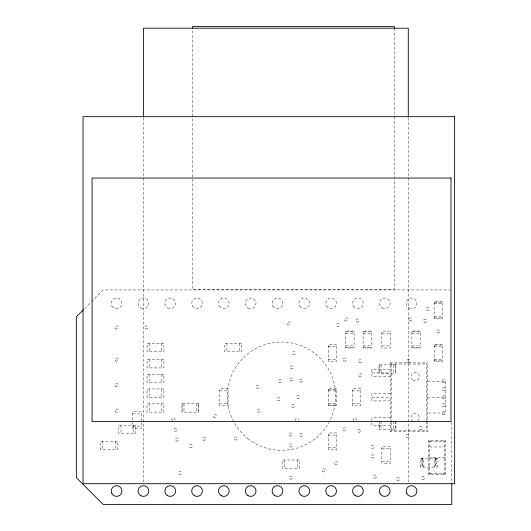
<?xml version="1.0" encoding="UTF-8"?>
<svg xmlns="http://www.w3.org/2000/svg" width="531" height="531" viewBox="0 0 531 531"><rect width="100%" height="100%" fill="white"/><g stroke="black" fill="none" stroke-linecap="round" stroke-linejoin="round"><path stroke-width="0.4" stroke-dasharray="2.65 1.99" d="M84.535 308.597L90.947 302.185M91.531 301.601L103.193 289.939L450.109 289.939M426.207 420.419L426.207 364.02L427.342 362.885L390.391 362.885L390.391 431.504L427.342 431.504L427.342 362.885M390.391 431.504L391.526 430.369L426.207 430.369L427.342 431.504M445.463 474.415L444.407 473.36L444.407 441.692L445.463 440.637L428.577 440.637L428.577 474.415L445.463 474.415L445.463 440.637M428.577 474.415L429.632 473.36L429.632 441.692L428.577 440.637M434.139 302.132L442.582 302.132M434.139 303.719L442.582 303.719M434.139 316.383L442.582 316.383M434.139 317.969L442.582 317.969M345.654 331.629L354.097 331.629M363.085 331.629L371.527 331.629M411.883 331.629L420.333 331.629M345.654 333.216L354.097 333.216M363.085 333.216L371.527 333.216M381.849 333.216L390.298 333.216M411.883 333.216L420.333 333.216M434.139 345.037L442.582 345.037M345.654 345.88L354.097 345.88M363.085 345.88L371.527 345.88M381.849 345.88L390.298 345.88M411.883 345.88L420.333 345.88M328.224 346.617L336.667 346.617M434.139 346.617L442.582 346.617M345.654 347.466L354.097 347.466M363.085 347.466L371.527 347.466M411.883 347.466L420.333 347.466M328.224 359.288L336.667 359.288M434.139 359.288L442.582 359.288M434.139 360.868L442.582 360.868M390.391 362.885L391.526 364.02L426.207 364.02M390.391 369.218L371.919 369.218L371.919 376.612L390.391 376.612M371.919 372.915L390.391 372.915M427.342 381.384L445.814 381.384L445.814 413.012L427.342 413.012M328.224 389.276L336.667 389.276M219.628 390.862L228.071 390.862M328.224 390.862L336.667 390.862M352.358 390.862L360.801 390.862M390.391 393.498L371.919 393.498L371.919 400.892L390.391 400.892M371.919 397.195L390.391 397.195M427.342 397.195L445.814 397.195M219.628 403.527L228.071 403.527M328.224 403.527L336.667 403.527M352.358 403.527L360.801 403.527M328.224 405.113L336.667 405.113M132.75 413.914L141.193 413.914M390.391 417.784L371.919 417.784L371.919 425.172L390.391 425.172M132.75 426.585L141.193 426.585M328.224 435.101L336.667 435.101M429.632 441.692L444.407 441.692M429.632 446.963L444.407 446.963M328.224 447.772L336.667 447.772M381.849 448.509L390.298 448.509M428.577 457.53L445.463 457.53M420.532 458.93L423.811 458.93L423.811 466.849L420.532 466.849M437.418 458.93L434.139 458.93L434.139 466.849L437.418 466.849M381.849 461.18L390.298 461.18M429.632 473.36L444.407 473.36M451.768 422.457L451.768 482.918M443.352 440.637L443.352 441.692M443.352 473.36L443.352 474.415M437.02 440.637L437.02 441.692M437.02 473.36L437.02 474.415M435.951 458.665L435.951 467.114M435.221 458.665L435.221 467.114M430.687 440.637L430.687 441.692M430.687 473.36L430.687 474.415M426.207 421.249L426.207 430.369M422.729 458.665L422.729 467.114M421.999 458.665L421.999 467.114M408.293 117.67L408.293 482.175M395.86 421.129L395.86 429.572L378.968 429.572L378.968 421.129M395.329 364.817L395.329 373.266M395.329 421.129L395.329 429.572M394.274 28.209L394.274 289.534L192.687 289.534L192.687 29.039M393.75 364.817L393.75 373.266M393.75 421.129L393.75 429.572M391.526 364.02L391.526 422.079M391.526 422.908L391.526 430.369M381.079 364.817L381.079 373.266M381.079 421.129L381.079 429.572M379.499 364.817L379.499 373.266M379.499 421.129L379.499 429.572M297.221 460.005L297.221 468.455M284.55 460.005L284.55 468.455M239.567 343.371L239.567 351.814M226.903 343.371L226.903 351.814M198.255 403.699L198.255 412.142M196.669 403.699L196.669 412.142M183.998 403.699L183.998 412.142M182.418 403.699L182.418 412.142M161.809 343.371L161.809 351.814M161.809 359.454L161.809 367.903M161.809 374.202L161.809 382.652M161.809 388.951L161.809 397.394M161.809 403.699L161.809 412.142M149.145 343.371L149.145 351.814M149.145 359.454L149.145 367.903M149.145 374.202L149.145 382.652M149.145 388.951L149.145 397.394M149.145 403.699L149.145 412.142M143.416 117.67L143.416 482.175M133.659 425.152L133.659 433.595M120.988 425.152L120.988 433.595M115.426 441.234L115.426 449.684M102.755 441.234L102.755 449.684M413.025 421.435A4.221 4.221 0 0 1 411.751 415.255A4.221 4.221 0 0 1 418.036 414.711A4.221 4.221 0 0 1 417.844 421.023M172.655 420.817A1.586 1.586 0 0 1 172.23 418.428A1.586 1.586 0 0 1 174.659 418.428A1.586 1.586 0 0 1 174.234 420.817M353.911 420.817A1.586 1.586 0 0 1 353.487 418.428A1.586 1.586 0 0 1 355.916 418.428A1.586 1.586 0 0 1 355.491 420.817M295.681 420.512A1.586 1.586 0 0 1 297.048 418.143A1.586 1.586 0 0 1 298.422 420.512M442.582 301.608L434.139 301.608L434.139 318.494L442.582 318.494L442.582 301.608M354.097 331.098L345.654 331.098L345.654 347.991L354.097 347.991L354.097 331.098M371.527 331.098L363.085 331.098L363.085 347.991L371.527 347.991L371.527 331.098M390.298 331.098L381.849 331.098L381.849 347.991L390.298 347.991L390.298 331.098M420.333 331.098L411.883 331.098L411.883 347.991L420.333 347.991L420.333 331.098M163.92 343.371L147.034 343.371L147.034 351.814L163.92 351.814L163.92 343.371M241.685 343.371L224.792 343.371L224.792 351.814L241.685 351.814L241.685 343.371M336.667 344.506L328.224 344.506L328.224 361.399L336.667 361.399L336.667 344.506M442.582 344.506L434.139 344.506L434.139 361.399L442.582 361.399L442.582 344.506M163.92 359.454L147.034 359.454L147.034 367.903L163.92 367.903L163.92 359.454M395.86 364.817L378.968 364.817L378.968 373.266L395.86 373.266L395.86 364.817M163.92 374.202L147.034 374.202L147.034 382.652L163.92 382.652L163.92 374.202M228.071 388.752L219.628 388.752L219.628 405.638L228.071 405.638L228.071 388.752M336.667 388.752L328.224 388.752L328.224 405.638L336.667 405.638L336.667 388.752M360.801 388.752L352.358 388.752L352.358 405.638L360.801 405.638L360.801 388.752M163.92 388.951L147.034 388.951L147.034 397.394L163.92 397.394L163.92 388.951M163.92 403.699L147.034 403.699L147.034 412.142L163.92 412.142L163.92 403.699M198.78 403.699L181.887 403.699L181.887 412.142L198.78 412.142L198.78 403.699M141.193 411.804L132.75 411.804L132.75 428.696L141.193 428.696L141.193 411.804M135.77 425.152L118.878 425.152L118.878 433.595L135.77 433.595L135.77 425.152M336.667 432.991L328.224 432.991L328.224 449.883L336.667 449.883L336.667 432.991M117.537 441.234L100.644 441.234L100.644 449.684L117.537 449.684L117.537 441.234M390.298 446.398L381.849 446.398L381.849 463.291L390.298 463.291L390.298 446.398M437.418 458.665L420.532 458.665L420.532 461.306A1.978 1.978 0 0 1 420.532 464.472L420.532 467.114L437.418 467.114L437.418 464.472A1.978 1.978 0 0 1 437.418 461.306L437.418 458.665M299.331 460.005L282.439 460.005L282.439 468.455L299.331 468.455L299.331 460.005M413.025 380.269A4.221 4.221 0 0 0 419.357 376.612A4.221 4.221 0 0 0 413.025 372.954A4.221 4.221 0 0 0 413.025 380.269M289.833 435.845A1.586 1.586 0 0 0 292.203 434.471A1.586 1.586 0 0 0 289.833 433.097A1.586 1.586 0 0 0 289.833 435.845M290.092 446.83A1.586 1.586 0 0 0 292.468 445.463A1.586 1.586 0 0 0 290.092 444.089A1.586 1.586 0 0 0 290.092 446.83M257.92 411.976A1.586 1.586 0 0 0 260.296 410.602A1.586 1.586 0 0 0 257.92 409.228A1.586 1.586 0 0 0 257.92 411.976M190.085 447.367A1.586 1.586 0 0 0 192.454 446A1.586 1.586 0 0 0 190.085 444.626A1.586 1.586 0 0 0 190.085 447.367M287.371 324.249A1.586 1.586 0 0 0 290.112 324.249A1.586 1.586 0 0 0 288.745 321.872A1.586 1.586 0 0 0 287.371 324.249M358.963 376.001A1.586 1.586 0 0 0 361.711 376.001A1.586 1.586 0 0 0 360.337 373.625A1.586 1.586 0 0 0 358.963 376.001M356.586 321.886A1.586 1.586 0 0 0 358.963 320.512A1.586 1.586 0 0 0 356.586 319.144A1.586 1.586 0 0 0 356.586 321.886M409.414 320.81A1.586 1.586 0 0 0 411.79 319.436A1.586 1.586 0 0 0 409.414 318.062A1.586 1.586 0 0 0 409.414 320.81M343.657 360.987A1.586 1.586 0 0 0 346.033 359.613A1.586 1.586 0 0 0 343.657 358.246A1.586 1.586 0 0 0 343.657 360.987M279.366 382.479A1.586 1.586 0 0 0 281.742 381.105A1.586 1.586 0 0 0 279.366 379.738A1.586 1.586 0 0 0 279.366 382.479M145.567 328.848A1.586 1.586 0 0 0 147.937 327.481A1.586 1.586 0 0 0 145.567 326.107A1.586 1.586 0 0 0 145.567 328.848M290.092 479.008A1.586 1.586 0 0 0 292.468 477.635A1.586 1.586 0 0 0 290.092 476.267A1.586 1.586 0 0 0 290.092 479.008M213.635 416.755A1.586 1.586 0 0 0 216.376 416.755A1.586 1.586 0 0 0 215.009 414.379A1.586 1.586 0 0 0 213.635 416.755M115.227 328.271A1.586 1.586 0 0 0 117.968 328.271A1.586 1.586 0 0 0 116.594 325.895A1.586 1.586 0 0 0 115.227 328.271M115.227 360.449A1.586 1.586 0 0 0 117.968 360.449A1.586 1.586 0 0 0 116.594 358.073A1.586 1.586 0 0 0 115.227 360.449M115.227 385.924A1.586 1.586 0 0 0 117.968 385.924A1.586 1.586 0 0 0 116.594 383.548A1.586 1.586 0 0 0 115.227 385.924M115.227 411.392A1.586 1.586 0 0 0 117.968 411.392A1.586 1.586 0 0 0 116.594 409.016A1.586 1.586 0 0 0 115.227 411.392M234.861 439.867A1.586 1.586 0 0 0 237.238 438.493A1.586 1.586 0 0 0 234.861 437.119A1.586 1.586 0 0 0 234.861 439.867M179.08 474.448A1.586 1.586 0 0 0 181.456 473.075A1.586 1.586 0 0 0 179.08 471.707A1.586 1.586 0 0 0 179.08 474.448M300.28 436.104A1.586 1.586 0 0 0 302.657 434.736A1.586 1.586 0 0 0 300.28 433.362A1.586 1.586 0 0 0 300.28 436.104M343.457 430.741A1.586 1.586 0 0 0 345.834 429.373A1.586 1.586 0 0 0 343.457 427.999A1.586 1.586 0 0 0 343.457 430.741M397.347 480.349A1.586 1.586 0 0 0 399.724 478.975A1.586 1.586 0 0 0 397.347 477.608A1.586 1.586 0 0 0 397.347 480.349M359.268 362.633A1.586 1.586 0 0 0 361.644 361.259A1.586 1.586 0 0 0 359.268 359.892A1.586 1.586 0 0 0 359.268 362.633M407.536 362.368A1.586 1.586 0 0 0 409.912 361A1.586 1.586 0 0 0 407.536 359.626A1.586 1.586 0 0 0 407.536 362.368M426.844 310.084A1.586 1.586 0 0 0 429.221 308.71A1.586 1.586 0 0 0 426.844 307.336A1.586 1.586 0 0 0 426.844 310.084M442.934 382.479A1.586 1.586 0 0 0 445.31 381.105A1.586 1.586 0 0 0 442.934 379.738A1.586 1.586 0 0 0 442.934 382.479M442.934 414.658A1.586 1.586 0 0 0 445.31 413.284A1.586 1.586 0 0 0 442.934 411.91A1.586 1.586 0 0 0 442.934 414.658M442.934 406.613A1.586 1.586 0 0 0 445.31 405.239A1.586 1.586 0 0 0 442.934 403.865A1.586 1.586 0 0 0 442.934 406.613M442.934 398.569A1.586 1.586 0 0 0 445.31 397.195A1.586 1.586 0 0 0 442.934 395.827A1.586 1.586 0 0 0 442.934 398.569M442.934 390.524A1.586 1.586 0 0 0 445.31 389.15A1.586 1.586 0 0 0 442.934 387.783A1.586 1.586 0 0 0 442.934 390.524M374.295 477.933A1.586 1.586 0 0 0 376.665 476.559A1.586 1.586 0 0 0 374.295 475.185A1.586 1.586 0 0 0 374.295 477.933M358.471 432.081A1.586 1.586 0 0 0 360.841 430.714A1.586 1.586 0 0 0 358.471 429.34A1.586 1.586 0 0 0 358.471 432.081M371.873 448.171A1.586 1.586 0 0 0 374.249 446.803A1.586 1.586 0 0 0 371.873 445.429A1.586 1.586 0 0 0 371.873 448.171M371.873 457.822A1.586 1.586 0 0 0 374.249 456.448A1.586 1.586 0 0 0 371.873 455.08A1.586 1.586 0 0 0 371.873 457.822M424.163 322.151A1.586 1.586 0 0 0 426.539 320.777A1.586 1.586 0 0 0 424.163 319.403A1.586 1.586 0 0 0 424.163 322.151M406.733 437.444A1.586 1.586 0 0 0 409.109 436.077A1.586 1.586 0 0 0 406.733 434.703A1.586 1.586 0 0 0 406.733 437.444M293.039 354.569A1.586 1.586 0 0 0 295.415 353.195A1.586 1.586 0 0 0 293.039 351.827A1.586 1.586 0 0 0 293.039 354.569M337.285 326.432A1.586 1.586 0 0 0 339.654 325.065A1.586 1.586 0 0 0 337.285 323.691A1.586 1.586 0 0 0 337.285 326.432M203.486 440.126A1.586 1.586 0 0 0 205.862 438.759A1.586 1.586 0 0 0 203.486 437.385A1.586 1.586 0 0 0 203.486 440.126M176.139 440.929A1.586 1.586 0 0 0 178.509 439.562A1.586 1.586 0 0 0 176.139 438.188A1.586 1.586 0 0 0 176.139 440.929M277.766 400.447A1.586 1.586 0 0 0 280.142 399.073A1.586 1.586 0 0 0 277.766 397.706A1.586 1.586 0 0 0 277.766 400.447M174.799 431.006A1.586 1.586 0 0 0 177.168 429.639A1.586 1.586 0 0 0 174.799 428.265A1.586 1.586 0 0 0 174.799 431.006M300.28 381.942A1.586 1.586 0 0 0 302.657 380.568A1.586 1.586 0 0 0 300.28 379.2A1.586 1.586 0 0 0 300.28 381.942M290.895 368.806A1.586 1.586 0 0 0 293.271 367.439A1.586 1.586 0 0 0 290.895 366.065A1.586 1.586 0 0 0 290.895 368.806M344.745 320.226A1.586 1.586 0 0 0 347.486 320.226A1.586 1.586 0 0 0 346.119 317.85A1.586 1.586 0 0 0 344.745 320.226M334.835 463.941A1.586 1.586 0 0 0 337.577 463.941A1.586 1.586 0 0 0 336.203 461.572A1.586 1.586 0 0 0 334.835 463.941M322.496 471.189A1.586 1.586 0 0 0 325.237 471.189A1.586 1.586 0 0 0 323.864 468.813A1.586 1.586 0 0 0 322.496 471.189M420.14 429.4A1.586 1.586 0 0 0 422.517 428.032A1.586 1.586 0 0 0 420.14 426.658A1.586 1.586 0 0 0 420.14 429.4M437.571 332.871A1.586 1.586 0 0 0 439.947 331.503A1.586 1.586 0 0 0 437.571 330.129A1.586 1.586 0 0 0 437.571 332.871M290.357 380.873A1.586 1.586 0 0 0 292.734 379.506A1.586 1.586 0 0 0 290.357 378.132A1.586 1.586 0 0 0 290.357 380.873M422.284 479.274A1.586 1.586 0 0 0 424.661 477.9A1.586 1.586 0 0 0 422.284 476.526A1.586 1.586 0 0 0 422.284 479.274M292.236 407.151A1.586 1.586 0 0 0 294.612 405.777A1.586 1.586 0 0 0 292.236 404.41A1.586 1.586 0 0 0 292.236 407.151M256.838 388.108A1.586 1.586 0 0 0 259.214 386.734A1.586 1.586 0 0 0 256.838 385.36A1.586 1.586 0 0 0 256.838 388.108M297.333 398.303A1.586 1.586 0 0 0 299.71 396.929A1.586 1.586 0 0 0 297.333 395.562A1.586 1.586 0 0 0 297.333 398.303M408.863 307.993A5.363 5.363 0 0 0 416.908 303.347A5.363 5.363 0 0 0 408.863 298.701A5.363 5.363 0 0 0 408.863 307.993M382.054 307.993A5.363 5.363 0 0 0 390.099 303.347A5.363 5.363 0 0 0 382.054 298.701A5.363 5.363 0 0 0 382.054 307.993M353.274 306.029A5.363 5.363 0 0 0 362.567 306.029A5.363 5.363 0 0 0 357.921 297.984A5.363 5.363 0 0 0 353.274 306.029M326.459 306.029A5.363 5.363 0 0 0 335.751 306.029A5.363 5.363 0 0 0 331.105 297.984A5.363 5.363 0 0 0 326.459 306.029M299.65 306.029A5.363 5.363 0 0 0 308.936 306.029A5.363 5.363 0 0 0 304.29 297.984A5.363 5.363 0 0 0 299.65 306.029M272.834 306.029A5.363 5.363 0 0 0 282.12 306.029A5.363 5.363 0 0 0 277.481 297.984A5.363 5.363 0 0 0 272.834 306.029M247.984 307.993A5.363 5.363 0 0 0 256.028 303.347A5.363 5.363 0 0 0 247.984 298.701A5.363 5.363 0 0 0 247.984 307.993M219.21 306.029A5.363 5.363 0 0 0 228.496 306.029A5.363 5.363 0 0 0 223.85 297.984A5.363 5.363 0 0 0 219.21 306.029M192.395 306.029A5.363 5.363 0 0 0 201.68 306.029A5.363 5.363 0 0 0 197.041 297.984A5.363 5.363 0 0 0 192.395 306.029M167.544 307.993A5.363 5.363 0 0 0 175.588 303.347A5.363 5.363 0 0 0 167.544 298.701A5.363 5.363 0 0 0 167.544 307.993M140.728 307.993A5.363 5.363 0 0 0 148.773 303.347A5.363 5.363 0 0 0 140.728 298.701A5.363 5.363 0 0 0 140.728 307.993M111.955 306.029A5.363 5.363 0 0 0 121.241 306.029A5.363 5.363 0 0 0 116.594 297.984A5.363 5.363 0 0 0 111.955 306.029M247.824 438.586A54.169 54.169 0 0 0 335.107 404.184A54.169 54.169 0 0 0 261.67 345.794A54.169 54.169 0 0 0 247.824 438.586"/><path stroke-width="0.8" d="M83.374 309.759L76.378 316.755L76.378 477.635L103.193 504.45L451.768 504.45L451.768 483.748M408.293 116.847L408.293 28.203L143.416 28.203L143.416 116.847M394.274 28.209L394.274 26.55L192.687 26.55L192.687 28.209M454.622 116.667L83.035 116.667L83.035 483.708L454.622 483.708L454.622 116.667M451.005 178.038L92.075 178.038L92.075 421.568L451.005 421.568L451.005 178.038M406.905 493.724A5.363 5.363 0 0 0 416.191 493.724A5.363 5.363 0 0 0 411.545 485.679A5.363 5.363 0 0 0 406.905 493.724M380.09 493.724A5.363 5.363 0 0 0 389.376 493.724A5.363 5.363 0 0 0 384.736 485.679A5.363 5.363 0 0 0 380.09 493.724M355.239 495.688A5.363 5.363 0 0 0 363.284 491.042A5.363 5.363 0 0 0 355.239 486.396A5.363 5.363 0 0 0 355.239 495.688M328.423 495.688A5.363 5.363 0 0 0 336.468 491.042A5.363 5.363 0 0 0 328.423 486.396A5.363 5.363 0 0 0 328.423 495.688M301.608 495.688A5.363 5.363 0 0 0 309.653 491.042A5.363 5.363 0 0 0 301.608 486.396A5.363 5.363 0 0 0 301.608 495.688M274.799 495.688A5.363 5.363 0 0 0 282.844 491.042A5.363 5.363 0 0 0 274.799 486.396A5.363 5.363 0 0 0 274.799 495.688M247.984 495.688A5.363 5.363 0 0 0 256.028 491.042A5.363 5.363 0 0 0 247.984 486.396A5.363 5.363 0 0 0 247.984 495.688M221.168 495.688A5.363 5.363 0 0 0 229.213 491.042A5.363 5.363 0 0 0 221.168 486.396A5.363 5.363 0 0 0 221.168 495.688M194.359 495.688A5.363 5.363 0 0 0 202.404 491.042A5.363 5.363 0 0 0 194.359 486.396A5.363 5.363 0 0 0 194.359 495.688M167.544 495.688A5.363 5.363 0 0 0 175.588 491.042A5.363 5.363 0 0 0 167.544 486.396A5.363 5.363 0 0 0 167.544 495.688M140.728 495.688A5.363 5.363 0 0 0 148.773 491.042A5.363 5.363 0 0 0 140.728 486.396A5.363 5.363 0 0 0 140.728 495.688M111.955 493.724A5.363 5.363 0 0 0 121.241 493.724A5.363 5.363 0 0 0 116.594 485.679A5.363 5.363 0 0 0 111.955 493.724"/></g></svg>
